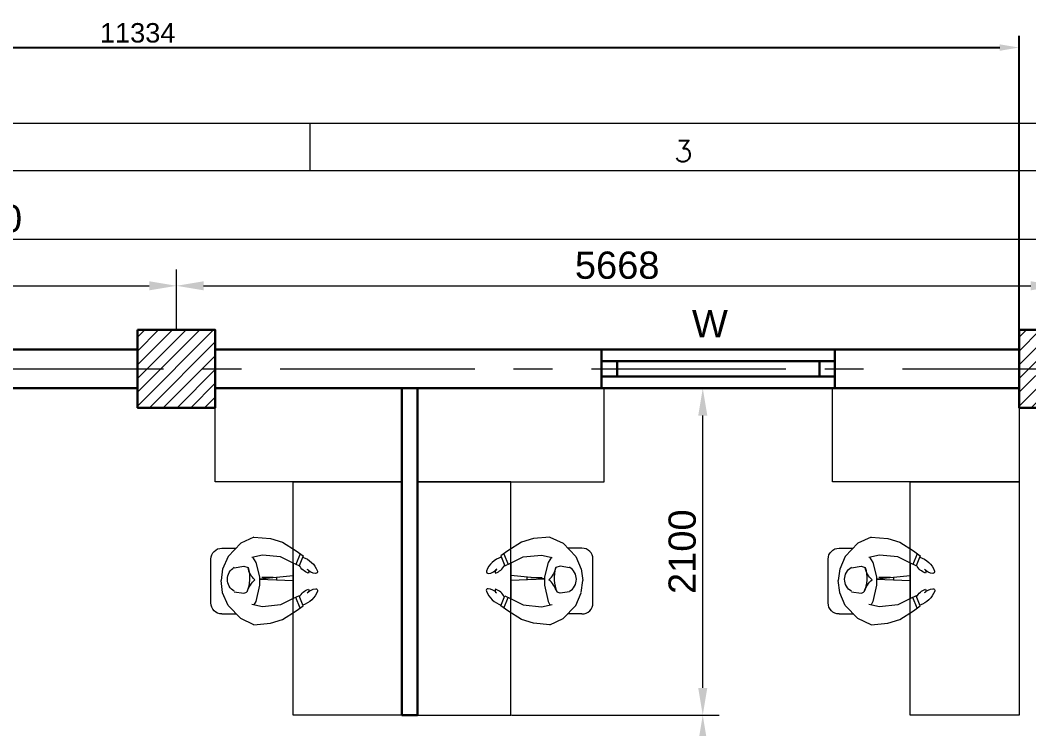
# Model space of a CAD drawing. Header units: millimetres. Extents: x 131588 to 171225, y -200198 to -177978.
# Drawn here: x 144237 to 150722, y -182531 to -177978 of the extents above; entities that cross this region are included whole.
import ezdxf
from ezdxf.enums import TextEntityAlignment as Align

# ---------------------------------------------------------------- set-up
doc = ezdxf.new("R2010")
doc.units = ezdxf.units.MM
doc.header["$MEASUREMENT"] = 0
doc.linetypes.add('CENTER', pattern=[2, 1.25, -0.25, 0.25, -0.25])
for name, color, linetype, lineweight in [('CEN-1', 1, 'CENTER', 18), ('DIM', 7, 'Continuous', 20), ('DIMLINE', 10, 'Continuous', 18), ('MAIN', 3, 'Continuous', 30), ('MAIN-4', 6, 'Continuous', 30), ('SEC', 253, 'Continuous', 15), ('TEXT', 4, 'Continuous', 13), ('TEXT-1', 7, 'Continuous', 20)]:
    doc.layers.add(name, color=color, linetype=linetype, lineweight=lineweight)
doc.layers.add('H', color=7, linetype='Continuous')
doc.styles.add('ROMANS', font='romans.shx')
doc.styles.get("Standard").update_dxf_attribs({"font": ''})
doc.styles.get('Standard').set_extended_font_data('Arial')
doc.dimstyles.new('DIM-50', dxfattribs={"dimscale": 50, "dimtxt": 2.5, "dimasz": 2.5, "dimexe": 1.5, "dimexo": 0.05, "dimgap": 0.6, "dimtad": 1, "dimzin": 9, "dimdsep": 46, "dimtxsty": 'Standard', "dimcen": 0, "dimclrd": 32, "dimclre": 32, "dimadec": 0, "dimazin": 0, "dimtp": 0.1, "dimtm": 0.1, "dimtfac": 0.71, "dimtofl": 0, "dimtmove": 1, "dimatfit": 3, "dimfxl": 1, "dimtolj": 1, "dimtzin": 7, "dimlwd": -1, "dimlwe": -1, "dimarcsym": 1})
doc.dimstyles.new('DIM-50$0', dxfattribs={"dimscale": 50, "dimtxt": 2.5, "dimasz": 2.5, "dimexe": 1.5, "dimexo": 0.05, "dimgap": 0.6, "dimtad": 1, "dimzin": 9, "dimdsep": 46, "dimtxsty": 'Standard', "dimcen": 0, "dimclrd": 32, "dimclre": 32, "dimadec": 0, "dimazin": 0, "dimtp": 0.1, "dimtm": 0.1, "dimtfac": 0.71, "dimtofl": 0, "dimtmove": 1, "dimatfit": 3, "dimfxl": 1, "dimtolj": 1, "dimtzin": 7, "dimlwd": -1, "dimlwe": -1, "dimarcsym": 1})

# ---------------------------------------------------------------- blocks, each defined once
blk = doc.blocks.new('rr')
at = {"layer": 'TEXT', "color": 7}
for p, q in [((298235, -105548.2), (298149.9, -105587.7)), ((298235, -105548.2), (298341.6, -105557.9)), ((298341.6, -105557.9), (298418.6, -105581.4)), ((298029.1, -105617.9), (298123, -105617.9)), ((298149.9, -105587.7), (298068.3, -105672.4)), ((298418.6, -105581.4), (298506.5, -105637.9)), ((298506.5, -105637.9), (298550.5, -105669.3)), ((297958.6, -105688.4), (297958.6, -105970.4)), ((298068.3, -105672.4), (298033.7, -105754.1)), ((298289.8, -105664.6), (298220.6, -105678.7)), ((298246.6, -105697.8), (298234.7, -105675.9)), ((298270.2, -105803), (298246.6, -105697.8)), ((298406, -105675.6), (298289.8, -105664.6)), ((298487.7, -105716.4), (298406, -105675.6)), ((298532, -105656.1), (298504, -105723.9)), ((298550.5, -105669.3), (298525.4, -105733.7)), ((298033.7, -105756.4), (298023.5, -105832.5)), ((298108.2, -105761), (298170.1, -105750.9)), ((298170.1, -105750.9), (298189.2, -105757.2)), ((298486.5, -105944.6), (298486.5, -105715.8)), ((298525.4, -105733.7), (298487.7, -105716.4)), ((298033.7, -105908.6), (298023.5, -105832.5)), ((298270.2, -105856.3), (298270.2, -105803)), ((298270.2, -105841.1), (298486.5, -105833.1)), ((298246.6, -105948.9), (298270.2, -105856.3)), ((298270.2, -105843.2), (298486.5, -105865.6)), ((298358.6, -105852.9), (298285, -105852.9)), ((298381.6, -105837), (298381.6, -105854.8)), ((298068.3, -105987.9), (298033.7, -105906.3)), ((298108.2, -105915.2), (298170.1, -105925.3)), ((298170.1, -105925.3), (298197.6, -105916.1)), ((298224.9, -105982.5), (298246.6, -105948.9)), ((298487.7, -105944), (298406, -105984.8)), ((298525.4, -105926.7), (298487.7, -105944)), ((298532, -106004.3), (298504, -105936.5)), ((298550.5, -105991.1), (298525.4, -105926.7)), ((298150, -106072.7), (298068.3, -105987.9)), ((298289.8, -105995.8), (298220.6, -105981.7)), ((298406, -105984.8), (298289.8, -105995.8)), ((298418.6, -106079), (298506.5, -106022.5)), ((298506.5, -106022.5), (298550.5, -105991.1)), ((298029.1, -106040.8), (298117, -106040.8)), ((298235, -106112.1), (298150, -106072.7)), ((298341.6, -106102.5), (298418.6, -106079)), ((298235, -106112.1), (298341.6, -106102.5))]:
    blk.add_line(p, q, dxfattribs=at)
for centre, major_axis, start_param, end_param in [((298029.1, -105688.4), (49.8, 49.8), 0.785398, 2.356194), ((298505.1, -105816.7), (104.9, 104.9), -0.421869, 0.489767), ((298154.8, -105840.4), (63.7, -63.7), 2.898963, 4.955018), ((297965.9, -105848.8), (170.6, 170.6), -1.068373, -0.39635), ((298370.9, -105697.4), (135.1, 135.1), 2.703582, 3.183333), ((298619.9, -105679.3), (73.6, 73.6), 2.838638, 3.585677), ((298571.7, -105768), (11.6, 11.6), -1.392775, 0.371356), ((298637.4, -105702), (55.2, 55.2), 3.067512, 3.856448), ((298632.8, -105768.2), (8.31, 8.31), 3.856448, 5.861316), ((298314.8, -105930.8), (83.5, 83.5), 1.454362, 2.231901), ((298619, -105978.6), (73.6, -73.6), 2.697508, 3.444547), ((298504.2, -105841.1), (104.9, -104.9), 5.793418, 6.705054), ((298636.5, -105955.9), (55.2, -55.2), 2.426738, 3.215673), ((298570.7, -105889.9), (11.6, -11.6), 5.911829, 7.67596), ((298631.8, -105889.7), (8.31, -8.31), 0.421869, 2.426738), ((298029.1, -105970.4), (49.8, -49.8), 3.926991, 5.497787)]:
    blk.add_ellipse(centre, major_axis=major_axis, ratio=1, start_param=start_param, end_param=end_param, dxfattribs=at)
blk = doc.blocks.new('*D603')
at = {"layer": 'Defpoints', "color": 0, "ltscale": 100, "transparency": 16777216}
for p in [(145241.6, -179684.6), (139575.6, -179968.1), (145241.6, -179968.1)]:
    blk.add_point(p, dxfattribs=at)
at = {"layer": 'DIMLINE', "color": 32, "linetype": 'ByBlock', "ltscale": 100, "transparency": 16777216}
for p, q in [((139575.6, -179964.6), (139575.6, -179579.6)), ((145241.6, -179964.6), (145241.6, -179579.6)), ((139750.6, -179684.6), (145066.6, -179684.6))]:
    blk.add_line(p, q, dxfattribs=at)
at = {"layer": 'DIMLINE', "color": 32, "ltscale": 100, "transparency": 16777216}
for points in [[(139750.6, -179655.4), (139750.6, -179713.7), (139575.6, -179684.6)], [(145066.6, -179655.4), (145066.6, -179713.7), (145241.6, -179684.6)]]:
    blk.add_solid(points, dxfattribs=at)
at = {"layer": 'DIMLINE', "color": 0, "ltscale": 100, "transparency": 16777216, "insert": (142408.6, -179553.2), "char_height": 175, "attachment_point": 5}
blk.add_mtext('\\A1;5666', dxfattribs=at)
blk = doc.blocks.new('*D604')
at = {"layer": 'Defpoints', "color": 0, "ltscale": 100, "transparency": 16777216}
for p in [(150909.6, -179684.6), (145241.6, -179968.1), (150909.6, -179968.1)]:
    blk.add_point(p, dxfattribs=at)
at = {"layer": 'DIMLINE', "color": 32, "linetype": 'ByBlock', "ltscale": 100, "transparency": 16777216}
for p, q in [((145241.6, -179964.6), (145241.6, -179579.6)), ((150909.6, -179964.6), (150909.6, -179579.6)), ((145416.6, -179684.6), (150734.6, -179684.6))]:
    blk.add_line(p, q, dxfattribs=at)
at = {"layer": 'DIMLINE', "color": 32, "ltscale": 100, "transparency": 16777216}
for points in [[(145416.6, -179655.4), (145416.6, -179713.7), (145241.6, -179684.6)], [(150734.6, -179655.4), (150734.6, -179713.7), (150909.6, -179684.6)]]:
    blk.add_solid(points, dxfattribs=at)
at = {"layer": 'DIMLINE', "color": 0, "ltscale": 100, "transparency": 16777216, "insert": (148075.6, -179553.2), "char_height": 175, "attachment_point": 5}
blk.add_mtext('\\A1;5668', dxfattribs=at)
blk = doc.blocks.new('A4 SHEET')
at = {"layer": 'DIM'}
for p, q in [((15345.06, 1232.71), (13489.34, 1232.71)), ((14417.2, 1232.71), (14417.2, 1213.41)), ((13509.22, 1213.41), (15322.97, 1213.41))]:
    blk.add_line(p, q, dxfattribs=at)
at = {"layer": 'DIM', "style": 'ROMANS'}
blk.add_text('3', height=8.84, dxfattribs=at).set_placement((14566.9, 1214.33), align=Align.BOTTOM_LEFT)
blk = doc.blocks.new('*D625')
at = {"layer": 'Defpoints', "color": 0, "ltscale": 100, "transparency": 16777216}
for p in [(153909.6, -179385.2), (133909.6, -180218.1), (153909.6, -180218.1)]:
    blk.add_point(p, dxfattribs=at)
at = {"layer": 'DIMLINE', "color": 32, "linetype": 'ByBlock', "ltscale": 100, "transparency": 16777216}
for p, q in [((133909.6, -180214.6), (133909.6, -179280.2)), ((153909.6, -180214.6), (153909.6, -179280.2)), ((134084.6, -179385.2), (153734.6, -179385.2))]:
    blk.add_line(p, q, dxfattribs=at)
at = {"layer": 'DIMLINE', "color": 32, "ltscale": 100, "transparency": 16777216}
for points in [[(134084.6, -179356), (134084.6, -179414.3), (133909.6, -179385.2)], [(153734.6, -179356), (153734.6, -179414.3), (153909.6, -179385.2)]]:
    blk.add_solid(points, dxfattribs=at)
at = {"layer": 'DIMLINE', "color": 0, "ltscale": 100, "transparency": 16777216, "insert": (143909.6, -179253.8), "char_height": 175, "attachment_point": 5}
blk.add_mtext('\\A1;20000', dxfattribs=at)
blk = doc.blocks.new('*D662')
at = {"layer": 'Defpoints', "color": 0, "ltscale": 100, "transparency": 16777216}
for p in [(147391.6, -182443.1), (148625.7, -182443.1), (147491.6, -184418.1)]:
    blk.add_point(p, dxfattribs=at)
at = {"layer": 'DIMLINE', "color": 32, "linetype": 'ByBlock', "ltscale": 100, "transparency": 16777216}
for p, q in [((147395.1, -182443.1), (148730.7, -182443.1)), ((148625.7, -184243.1), (148625.7, -182618.1)), ((147495.1, -184418.1), (148730.7, -184418.1))]:
    blk.add_line(p, q, dxfattribs=at)
at = {"layer": 'DIMLINE', "color": 32, "ltscale": 100, "transparency": 16777216}
for points in [[(148596.5, -182618.1), (148654.8, -182618.1), (148625.7, -182443.1)], [(148596.5, -184243.1), (148654.8, -184243.1), (148625.7, -184418.1)]]:
    blk.add_solid(points, dxfattribs=at)
at = {"layer": 'DIMLINE', "color": 0, "ltscale": 100, "transparency": 16777216, "insert": (148494.3, -183430.6), "char_height": 175, "attachment_point": 5, "rotation": 90}
blk.add_mtext('\\A1;1975', dxfattribs=at)
blk = doc.blocks.new('*D663')
at = {"layer": 'Defpoints', "color": 0, "ltscale": 100, "transparency": 16777216}
for p in [(147991.6, -180343.1), (148625.7, -180343.1), (147391.6, -182443.1)]:
    blk.add_point(p, dxfattribs=at)
at = {"layer": 'DIMLINE', "color": 32, "linetype": 'ByBlock', "ltscale": 100, "transparency": 16777216}
for p, q in [((147995.1, -180343.1), (148730.7, -180343.1)), ((148625.7, -182268.1), (148625.7, -180518.1)), ((147395.1, -182443.1), (148730.7, -182443.1))]:
    blk.add_line(p, q, dxfattribs=at)
at = {"layer": 'DIMLINE', "color": 32, "ltscale": 100, "transparency": 16777216}
for points in [[(148596.5, -180518.1), (148654.8, -180518.1), (148625.7, -180343.1)], [(148596.5, -182268.1), (148654.8, -182268.1), (148625.7, -182443.1)]]:
    blk.add_solid(points, dxfattribs=at)
at = {"layer": 'DIMLINE', "color": 0, "ltscale": 100, "transparency": 16777216, "insert": (148494.3, -181393.1), "char_height": 175, "attachment_point": 5, "rotation": 90}
blk.add_mtext('\\A1;2100', dxfattribs=at)
blk = doc.blocks.new('*D683')
at = {"layer": 'Defpoints', "color": 0, "ltscale": 100, "transparency": 16777216}
for p in [(150659.6, -178153.7), (139325.6, -180343.1), (150659.6, -180343.1)]:
    blk.add_point(p, dxfattribs=at)
at = {"layer": 'H', "color": 32, "linetype": 'ByBlock', "ltscale": 100, "transparency": 16777216}
for p, q in [((139325.6, -180340.6), (139325.6, -178078.7)), ((150659.6, -180340.6), (150659.6, -178078.7)), ((139450.6, -178153.7), (150534.6, -178153.7))]:
    blk.add_line(p, q, dxfattribs=at)
at = {"layer": 'H', "color": 32, "ltscale": 100, "transparency": 16777216}
for points in [[(139450.6, -178132.9), (139450.6, -178174.6), (139325.6, -178153.7)], [(150534.6, -178132.9), (150534.6, -178174.6), (150659.6, -178153.7)]]:
    blk.add_solid(points, dxfattribs=at)
at = {"layer": 'H', "color": 0, "ltscale": 100, "transparency": 16777216, "insert": (144992.6, -178059.9), "char_height": 125, "attachment_point": 5}
blk.add_mtext('\\A1;11334', dxfattribs=at)

msp = doc.modelspace()

# ---------------------------------------------------------------- hatches: boundary and pattern name
at = {"layer": 'SEC', "ltscale": 100}
h = msp.add_hatch(dxfattribs=at)
h.set_pattern_fill('ANSI31', color=8, scale=500)
h.set_pattern_definition([(45, (77774.82, -161053.416), (-44.194174, 44.194174), [])])
h.paths.add_polyline_path([(144991.578, -179968.138), (145491.578, -179968.138), (145491.578, -180468.138), (144991.578, -180468.138)])
h = msp.add_hatch(dxfattribs=at)
h.set_pattern_fill('ANSI31', color=8, scale=500)
h.set_pattern_definition([(45, (83442.82, -161053.416), (-44.194174, 44.194174), [])])
h.paths.add_polyline_path([(150659.578, -179968.138), (151159.578, -179968.138), (151159.578, -180468.138), (150659.578, -180468.138)])

# ---------------------------------------------------------------- linework, layer by layer
at = {"layer": 'CEN-1', "ltscale": 1000}
msp.add_lwpolyline([(133909.578, -180218.138), (153909.578, -180218.138), (153909.578, -193218.138), (133909.578, -193218.138)], close=True, dxfattribs=at)
at = {"layer": 'MAIN', "color": 5, "ltscale": 100}
for p, q in [((147975.578, -180168.138), (149475.578, -180168.138)), ((147975.578, -180268.138), (149475.578, -180268.138))]:
    msp.add_line(p, q, dxfattribs=at)
at = {"layer": 'MAIN', "ltscale": 100}
for points in [[(144991.578, -179968.138), (145491.578, -179968.138), (145491.578, -180468.138), (144991.578, -180468.138)], [(150659.578, -179968.138), (151159.578, -179968.138), (151159.578, -180468.138), (150659.578, -180468.138)]]:
    msp.add_lwpolyline(points, close=True, dxfattribs=at)
at = {"layer": 'MAIN', "color": 5, "ltscale": 100}
for points in [[(147975.578, -180093.138), (149475.578, -180093.138), (149475.578, -180343.138), (147975.578, -180343.138)], [(148075.578, -180168.138), (149375.578, -180168.138), (149375.578, -180268.138), (148075.578, -180268.138)]]:
    msp.add_lwpolyline(points, close=True, dxfattribs=at)
at = {"layer": 'MAIN', "color": 0, "lineweight": 20}
for points in [[(145491.578, -180343.138), (146691.578, -180343.138), (146691.578, -180943.138), (145491.578, -180943.138)], [(147991.578, -180343.138), (146791.578, -180343.138), (146791.578, -180943.138), (147991.578, -180943.138)], [(149459.578, -180343.138), (150659.578, -180343.138), (150659.578, -180943.138), (149459.578, -180943.138)], [(146691.578, -180943.138), (146691.578, -182443.138), (145991.578, -182443.138), (145991.578, -180943.138)], [(146791.578, -180943.138), (146791.578, -182443.138), (147391.578, -182443.138), (147391.578, -180943.138)], [(150659.578, -180943.138), (150659.578, -182443.138), (149959.578, -182443.138), (149959.578, -180943.138)]]:
    msp.add_lwpolyline(points, close=True, dxfattribs=at)
at = {"layer": 'MAIN', "color": 6}
for points in [[(146691.578, -180343.138), (146691.578, -182443.138)], [(146791.578, -182443.138), (146791.578, -180343.138)]]:
    msp.add_lwpolyline(points, dxfattribs=at)
at = {"layer": 'MAIN-4', "ltscale": 1000}
for p, q in [((146691.578, -180343.138), (146691.578, -182443.138)), ((146791.578, -180343.138), (146791.578, -182443.138)), ((146691.578, -182443.138), (146791.578, -182443.138))]:
    msp.add_line(p, q, dxfattribs=at)
for points in [[(139825.578, -180093.138), (144991.578, -180093.138)], [(145491.578, -180093.138), (150659.578, -180093.138)], [(139825.578, -180343.138), (144991.578, -180343.138)], [(145491.578, -180343.138), (150659.578, -180343.138)], [(146691.578, -180343.138), (146691.578, -182443.138)], [(146791.578, -182443.138), (146791.578, -180343.138)]]:
    msp.add_lwpolyline(points, dxfattribs=at)

# ---------------------------------------------------------------- block references
at = {"layer": 'DIMLINE', "xscale": 15.64053501541963, "yscale": 15.64053501541963, "zscale": 15.64053501541963}
msp.add_blockref('A4 SHEET', (-79392.728, -197922.675), dxfattribs=at)
at = {"layer": 'MAIN', "linetype": 'ByBlock', "lineweight": 20, "xscale": -1, "rotation": 180}
for p in [(-152494.923, -287410.99), (-148526.923, -287410.99)]:
    msp.add_blockref('rr', p, dxfattribs=at)
at = {"layer": 'MAIN', "linetype": 'ByBlock', "lineweight": 20, "rotation": 180}
msp.add_blockref('rr', (445878.079, -287410.99), dxfattribs=at)

# ---------------------------------------------------------------- texts
at = {"layer": 'TEXT-1', "insert": (148801.577, -180015.726), "char_height": 175, "width": 259.85607, "attachment_point": 9}
msp.add_mtext('\\pxqc;W', dxfattribs=at)

# ---------------------------------------------------------------- dimensions: what is measured, and where the dimension line sits
at = {"layer": 'DIMLINE', "ltscale": 100}
for base, p1, p2, override, picture, middle in [((153909.578, -179385.155), (133909.578, -180218.138), (153909.578, -180218.138), {"dimscale": 70}, '*D625', (143909.578, -179253.805)), ((145241.578, -179684.559), (139575.578, -179968.138), (145241.578, -179968.138), {"dimscale": 70, "dimtofl": 1}, '*D603', (142408.578, -179553.209)), ((150909.578, -179684.559), (145241.578, -179968.138), (150909.578, -179968.138), {"dimscale": 70, "dimtofl": 1}, '*D604', (148075.578, -179553.209))]:
    dim = msp.add_linear_dim(base=base, p1=p1, p2=p2, dimstyle='DIM-50', override=override, dxfattribs=at)
    dim.commit()
    dim.dimension.update_dxf_attribs({"geometry": picture, "text_midpoint": middle})
for base, p1, p2, picture, middle in [((148625.676, -180343.138), (147391.578, -182443.138), (147991.578, -180343.138), '*D663', (148494.325, -181393.138)), ((148625.676, -182443.138), (147491.578, -184418.138), (147391.578, -182443.138), '*D662', (148494.325, -183430.638))]:
    dim = msp.add_linear_dim(base=base, p1=p1, p2=p2, angle=90, dimstyle='DIM-50', override={"dimscale": 70, "dimtofl": 1}, dxfattribs=at)
    dim.commit()
    dim.dimension.update_dxf_attribs({"geometry": picture, "text_midpoint": middle})
at = {"layer": 'H', "ltscale": 100}
dim = msp.add_linear_dim(base=(150659.578, -178153.731), p1=(139325.578, -180343.138), p2=(150659.578, -180343.138), dimstyle='DIM-50$0', dxfattribs=at)
dim.commit()
dim.dimension.update_dxf_attribs({"geometry": '*D683', "text_midpoint": (144992.578, -178059.866)})

doc.saveas('drawing.dxf')
